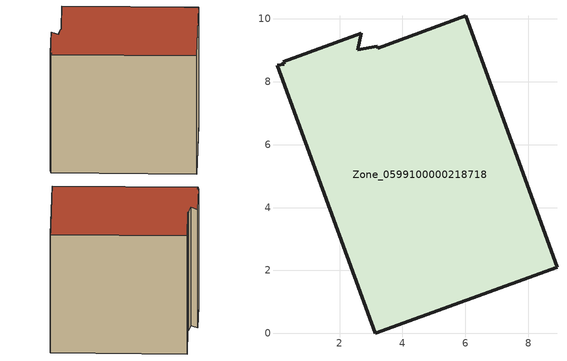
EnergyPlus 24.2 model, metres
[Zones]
Zone_0599100000218718
 floor ground (C_G): 0.01,8.52 0.24,8.56 0.21,8.63 2.69,9.53 2.58,9.01 3.19,9.12 3.21,9.07 6.01,10.1 8.91,2.1 3.14,0 z0
 wall outside (C_F): 8.91,2.1 6.01,10.1 3.21,9.07 3.19,9.12 2.58,9.01 2.69,9.53 0.21,8.63 0.24,8.56 0.01,8.52 3.14,0 8.91,2.1 z0:8.44
 roof outside (C_R): 0.24,8.56 0.01,8.52 3.14,0 8.91,2.1 6.01,10.1 3.21,9.07 3.19,9.12 2.58,9.01 2.69,9.53 0.21,8.63 z8.44
[BUILDING]
Pand.0599100000218718: North Axis=0; Terrain=City; Loads Convergence Tolerance Value=0.04; Temperature Convergence Tolerance Value=0.4; Solar Distribution=FullExterior; Maximum Number of Warmup Days=25; Minimum Number of Warmup Days=1
[Site:Location]
Rotterdam.The.Hague.AP_ZH_NLD Design_Conditions: Latitude=51.96; Longitude=4.45; Time Zone=1; Elevation=-4.5
[SITE:GROUNDTEMPERATURE:BUILDINGSURFACE]
18, 18, 18, 18, 18, 18, 18, 18, 18, 18, 18, 18
[MATERIAL] Thermal Absorptance=0.9; Solar Absorptance=0.7; Visible Absorptance=0.7
Name | Roughness | Thickness | Conductivity | Density | Specific Heat
G.TI.1946-1964 | MediumSmooth | 0.15 | 1 | 540 | 1210
F.TI.1946-1964 | Rough | 0.3 | 0.857143 | 1920 | 840
R.TI.1946-1964 | MediumRough | 0.2 | 0.277778 | 1500 | 1000
[CONSTRUCTION]
C_G: G.TI.1946-1964
C_F: F.TI.1946-1964
C_R: R.TI.1946-1964
[ZONE]
Zone_0599100000218718: Type=1; Multiplier=1; Ceiling Height=Autocalculate; Volume=Autocalculate; Floor Area=autocalculate; Part of Total Floor Area=Yes
[ZONEINFILTRATION:DESIGNFLOWRATE]
Infil_Zone_0599100000218718: Zone or ZoneList or Space or SpaceList=Zone_0599100000218718; Schedule=AlwaysOn; Design Flow Rate Calculation Method=Flow/Area; Flow Rate per Floor Area=0.003; Constant Term Coefficient=1; Temperature Term Coefficient=0; Velocity Term Coefficient=0; Velocity Squared Term Coefficient=0
[HVACTEMPLATE:ZONE:IDEALLOADSAIRSYSTEM]
Zone_0599100000218718: Maximum Heating Supply Air Temperature=50; Minimum Cooling Supply Air Temperature=13; Maximum Heating Supply Air Humidity Ratio=0.0156; Minimum Cooling Supply Air Humidity Ratio=0.0077; Heating Limit=NoLimit; Cooling Limit=NoLimit; Dehumidification Control Type=ConstantSensibleHeatRatio; Cooling Sensible Heat Ratio=0.7; Dehumidification Setpoint=60; Humidification Control Type=None; Humidification Setpoint=30; Outdoor Air Method=None; Outdoor Air Flow Rate per Person=0.00944; Outdoor Air Flow Rate per Zone Floor Area=0; Outdoor Air Flow Rate per Zone=0; Demand Controlled Ventilation Type=None; Outdoor Air Economizer Type=NoEconomizer; Heat Recovery Type=None; Sensible Heat Recovery Effectiveness=0.7; Latent Heat Recovery Effectiveness=0.65
[ZONECONTROL:THERMOSTAT]
ThermostatControl_Zone_0599100000218718: Zone or ZoneList=Zone_0599100000218718; Control Type Schedule=DualSetpointControlType; Control 1=Thermostat_Zone_0599100000218718; Temperature Difference Between Cutout And Setpoint=0
[THERMOSTATSETPOINT:DUALSETPOINT]
Thermostat_Zone_0599100000218718: Heating Setpoint Temperature Schedule=HeatingSetpoint_Zone_0599100000218718; Cooling Setpoint Temperature Schedule=CoolingSetpoint_Zone_0599100000218718
[SCHEDULE:COMPACT]
HeatingSetpoint_Zone_0599100000218718: Through: 12/31, For: AllDays, Until: 24:00, 21
CoolingSetpoint_Zone_0599100000218718: Through: 12/31, For: AllDays, Until: 24:00, 24
DualSetpointControlType: Through: 12/31, For: AllDays, Until: 24:00, 4
AlwaysOn: Through: 12/31, For: AllDays, Until: 24:00, 1
